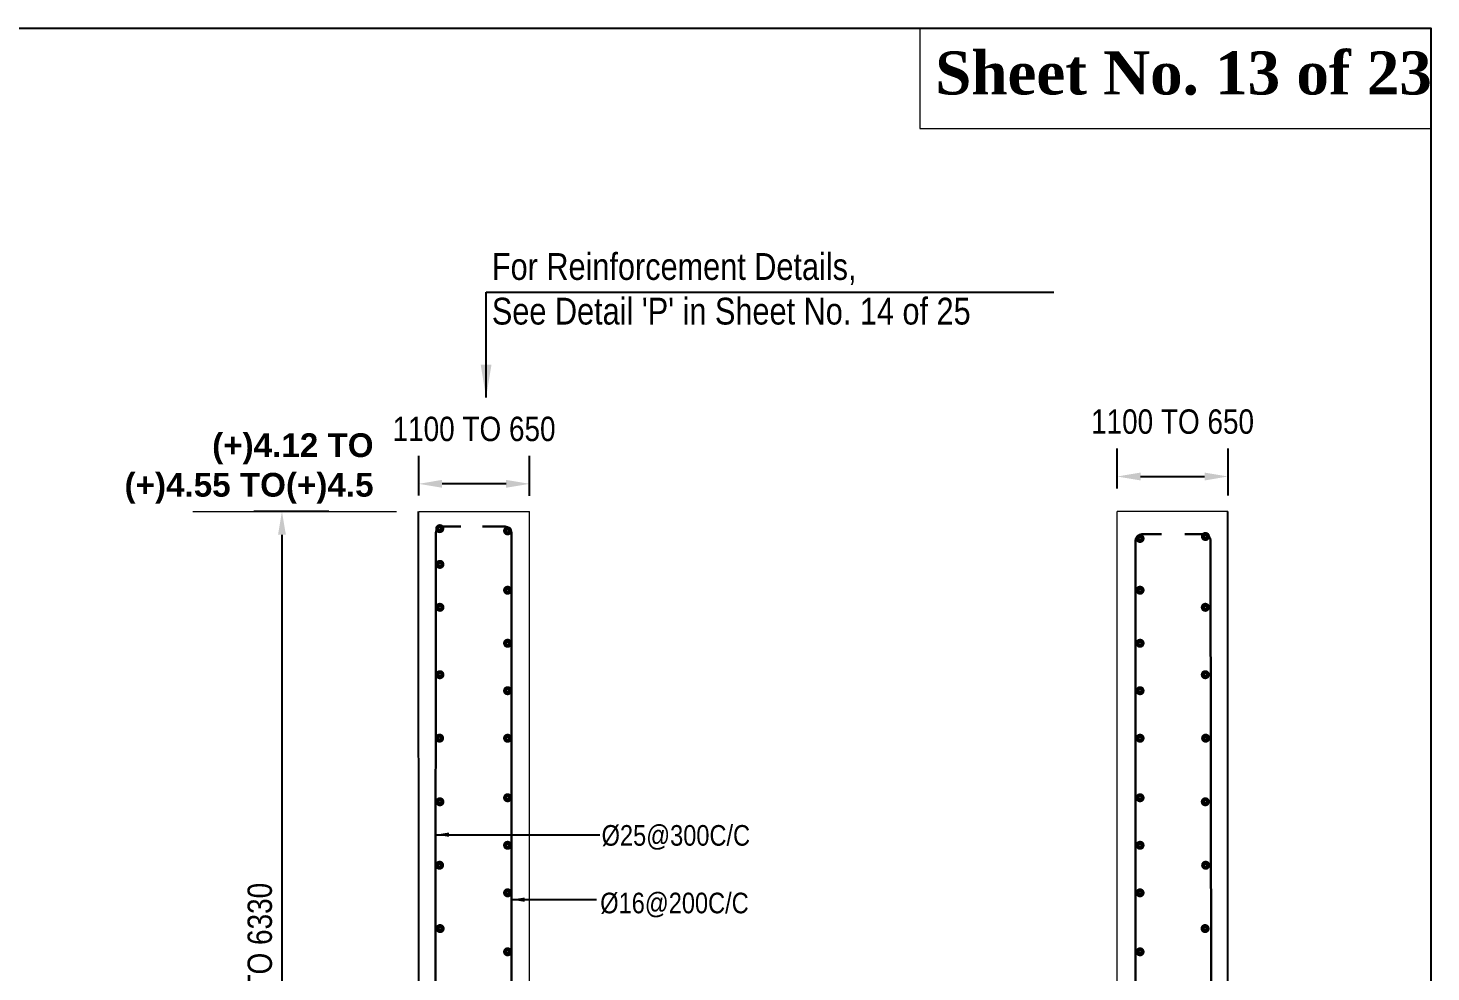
# Model space of a CAD drawing. Extents: x -119161 to 3778985, y -718511 to -30958.
# Drawn here: x 3129957 to 3144926, y -243295 to -233228 of the extents above; entities that cross this region are included whole.
import ezdxf

# ---------------------------------------------------------------- set-up
doc = ezdxf.new("R2010")
doc.units = 0
doc.header["$MEASUREMENT"] = 0
doc.layers.get('DEFPOINTS').update_dxf_attribs({"linetype": 'CONTINUOUS'})
doc.layers.add('Dim', color=7, linetype='CONTINUOUS', lineweight=9)
doc.layers.add('ROD', color=1, linetype='CONTINUOUS', lineweight=30)
for name, color, linetype in [('LINE', 7, 'CONTINUOUS'), ('TEXT', 10, 'CONTINUOUS'), ('TXT', 7, 'CONTINUOUS')]:
    doc.layers.add(name, color=color, linetype=linetype)
doc.styles.add('ARIAL', font='ARIALN.TTF')
doc.styles.get("Standard").update_dxf_attribs({"font": 'times.ttf', "height": 250})
doc.dimstyles.new('3', dxfattribs={"dimtxt": 225, "dimasz": 350, "dimexe": 100, "dimexo": 25, "dimgap": 9, "dimtad": 0, "dimdec": 0, "dimzin": 0, "dimdsep": 46, "dimtxsty": 'Standard', "dimcen": 0, "dimclrt": 256, "dimadec": 0, "dimazin": 0, "dimtfac": 1, "dimtdec": 0, "dimtofl": 0, "dimtmove": 2, "dimatfit": 3, "dimfxl": 1, "dimtolj": 1, "dimtzin": 0, "dimarcsym": 0})
doc.dimstyles.new('dim_250', dxfattribs={"dimtxt": 500, "dimasz": 500, "dimexe": 500, "dimexo": 100, "dimgap": 150, "dimtad": 1, "dimdec": 0, "dimzin": 0, "dimdsep": 46, "dimtxsty": 'ARIAL', "dimcen": 350, "dimclrd": 5, "dimclre": 5, "dimclrt": 7, "dimadec": 0, "dimazin": 0, "dimtfac": 1, "dimtdec": 0, "dimtmove": 0, "dimatfit": 3, "dimfxl": 500, "dimfxlon": 1, "dimtolj": 1, "dimtzin": 0, "dimarcsym": 0})
doc.dimstyles.new('dim_70', dxfattribs={"dimtxt": 140, "dimasz": 140, "dimexe": 70, "dimexo": 40, "dimgap": 50, "dimtad": 1, "dimdec": 0, "dimzin": 0, "dimdsep": 46, "dimtxsty": 'ARIAL', "dimcen": 0.09, "dimclrd": 5, "dimclre": 5, "dimclrt": 7, "dimadec": 0, "dimazin": 0, "dimtfac": 1, "dimtdec": 0, "dimtmove": 0, "dimatfit": 3, "dimfxl": 1, "dimtolj": 1, "dimtzin": 0, "dimarcsym": 0})

# ---------------------------------------------------------------- blocks, each defined once
blk = doc.blocks.new('*D1068')
at = {"layer": 'DEFPOINTS', "color": 0, "lineweight": -2, "ltscale": 50}
for p in [(3133584, -238383), (3132666, -249453), (3133053, -249453)]:
    blk.add_point(p, dxfattribs=at)
at = {"layer": 'Dim', "color": 5, "lineweight": -2, "ltscale": 50}
for p, q in [((3133166, -238383), (3132366, -238383)), ((3132666, -238633), (3132666, -249203)), ((3132953, -249453), (3132366, -249453))]:
    blk.add_line(p, q, dxfattribs=at)
for points in [[(3132624, -238633), (3132708, -238633), (3132666, -238383)], [(3132624, -249203), (3132708, -249203), (3132666, -249453)]]:
    blk.add_solid(points, dxfattribs=at)
at = {"layer": 'Dim', "color": 7, "ltscale": 50, "insert": (3132431, -243918), "char_height": 260, "attachment_point": 5, "rotation": 90, "style": 'ARIAL'}
blk.add_mtext('\\A1;5750 TO 6330 TO 6330', dxfattribs=at)
blk = doc.blocks.new('*D1074')
at = {"layer": 'DEFPOINTS', "color": 0, "lineweight": -2, "ltscale": 50}
for p in [(3142761, -238011), (3141578, -238240), (3142761, -238313)]:
    blk.add_point(p, dxfattribs=at)
at = {"layer": 'Dim', "color": 5, "lineweight": -2, "ltscale": 50}
for p, q in [((3141578, -238140), (3141578, -237711)), ((3142761, -238213), (3142761, -237711)), ((3141828, -238011), (3142511, -238011))]:
    blk.add_line(p, q, dxfattribs=at)
for points in [[(3141828, -237969), (3141828, -238053), (3141578, -238011)], [(3142511, -237969), (3142511, -238053), (3142761, -238011)]]:
    blk.add_solid(points, dxfattribs=at)
at = {"layer": 'Dim', "color": 7, "ltscale": 50, "insert": (3142169, -237427), "char_height": 260, "attachment_point": 5, "style": 'ARIAL'}
blk.add_mtext('\\A1;1100 TO 650', dxfattribs=at)
blk = doc.blocks.new('*D1075')
at = {"layer": 'DEFPOINTS', "color": 0, "lineweight": -2, "ltscale": 50}
for p in [(3134125, -238089), (3134125, -238312), (3135308, -238318)]:
    blk.add_point(p, dxfattribs=at)
at = {"layer": 'Dim', "color": 5, "lineweight": -2, "ltscale": 50}
for p, q in [((3134125, -238212), (3134125, -237789)), ((3135308, -238218), (3135308, -237789)), ((3135058, -238089), (3134375, -238089))]:
    blk.add_line(p, q, dxfattribs=at)
for points in [[(3134375, -238047), (3134375, -238131), (3134125, -238089)], [(3135058, -238047), (3135058, -238131), (3135308, -238089)]]:
    blk.add_solid(points, dxfattribs=at)
at = {"layer": 'Dim', "color": 7, "ltscale": 50, "insert": (3134716, -237505), "char_height": 260, "attachment_point": 5, "style": 'ARIAL'}
blk.add_mtext('\\A1;1100 TO 650', dxfattribs=at)

msp = doc.modelspace()

# ---------------------------------------------------------------- linework, layer by layer
at = {"layer": 'Dim', "ltscale": 50}
msp.add_line((3131714.2, -238383.4), (3133888.9, -238383.4), dxfattribs=at)
at = {"layer": 'LINE'}
for p, q in [((3134124.9, -250847.1), (3134124.7, -238383.4)), ((3142760.6, -250846.4), (3142760.5, -238383.4))]:
    msp.add_line(p, q, dxfattribs=at)
at = {"layer": 'LINE', "lineweight": 18}
for p, q in [((3134125, -238383.4), (3135307.9, -238383.4)), ((3134125, -238383.4), (3135307.9, -238383.4)), ((3135307.9, -249199.4), (3135307.9, -238383.4)), ((3142760.5, -238383.4), (3141577.6, -238383.4)), ((3141577.6, -249199.4), (3141577.6, -238383.4)), ((3142760.5, -238383.4), (3141577.6, -238383.4)), ((3142760.6, -238383.4), (3142760.6, -238383.4))]:
    msp.add_line(p, q, dxfattribs=at)
at = {"layer": 'LINE'}
msp.add_lwpolyline([(3144926.4, -272810.1), (3088951.9, -272810.1), (3088951.9, -233228.2), (3144926.4, -233228.2)], close=True, dxfattribs=at)
at = {"layer": 'LINE', "lineweight": 9}
msp.add_lwpolyline([(3144926.4, -233228.2), (3139472.2, -233228.2), (3139472.2, -234298.1), (3144926.4, -234298.1)], close=True, dxfattribs=at)
at = {"layer": 'ROD'}
for p, q in [((3134297.7, -250523.5), (3134308.2, -238611.6)), ((3134375.8, -238544), (3134575.5, -238544)), ((3135047.3, -238545.8), (3134806.9, -238545.8)), ((3135114.9, -250466.9), (3135114.9, -238613.4)), ((3141774.5, -250466.9), (3141774.5, -238694.3)), ((3141842.1, -238626.7), (3142051.6, -238626.7)), ((3142507.6, -238627.7), (3142299.5, -238627.7)), ((3142584.5, -249194.3), (3142575.2, -238695.2))]:
    msp.add_line(p, q, dxfattribs=at)
at = {"layer": 'ROD', "const_width": 51.9}
for points in [[(3134370.5, -238558.6, -1), (3134329.3, -238575.7, -1)], [(3135095, -238583.6, -1), (3135052.7, -238597.7, -1)], [(3142499.7, -238642.2, 1), (3142540.9, -238659.3, 1)], [(3141801.2, -238664.5, 1), (3141843.5, -238678.6, 1)], [(3134372.1, -238939.5, -1), (3134330.8, -238956.6, -1)], [(3135095, -239216.8, -1), (3135052.7, -239230.9, -1)], [(3141801.2, -239216.8, 1), (3141843.5, -239230.9, 1)], [(3134372.1, -239397.6, -1), (3134330.8, -239414.7, -1)], [(3142498.1, -239397.6, 1), (3142539.3, -239414.7, 1)], [(3135095, -239782.5, -1), (3135052.7, -239796.6, -1)], [(3141801.2, -239782.5, 1), (3141843.5, -239796.6, 1)], [(3134372.1, -240116.3, -1), (3134330.8, -240133.4, -1)], [(3142498.1, -240116.3, 1), (3142539.3, -240133.4, 1)], [(3135095, -240288.5, -1), (3135052.7, -240302.6, -1)], [(3141801.2, -240288.5, 1), (3141843.5, -240302.6, 1)], [(3134368.2, -240793.1, -1), (3134327, -240810.2, -1)], [(3135095, -240795.5, -1), (3135052.7, -240809.6, -1)], [(3141801.2, -240795.5, 1), (3141843.5, -240809.6, 1)], [(3142502, -240793.1, 1), (3142543.2, -240810.2, 1)], [(3134372.1, -241471.6, -1), (3134330.8, -241488.7, -1)], [(3135095, -241430.2, -1), (3135052.7, -241444.3, -1)], [(3141801.2, -241430.2, 1), (3141843.5, -241444.3, 1)], [(3142498.1, -241471.6, 1), (3142539.3, -241488.7, 1)], [(3135095, -241937.2, -1), (3135052.7, -241951.3, -1)], [(3141801.2, -241937.2, 1), (3141843.5, -241951.3, 1)], [(3134368.2, -242148.4, -1), (3134327, -242165.5, -1)], [(3142502, -242148.4, 1), (3142543.2, -242165.5, 1)], [(3135095, -242444.2, -1), (3135052.7, -242458.3, -1)], [(3141801.2, -242444.2, 1), (3141843.5, -242458.3, 1)], [(3134374.3, -242823.9, -1), (3134333.1, -242841, -1)], [(3142495.9, -242823.9, 1), (3142537.1, -242841, 1)], [(3135095, -243073.1, -1), (3135052.7, -243087.2, -1)], [(3141801.2, -243073.1, 1), (3141843.5, -243087.2, 1)]]:
    msp.add_lwpolyline(points, format="xyb", close=True, dxfattribs=at)
at = {"layer": 'ROD'}
for centre, start, end in [((3134375.8, -238611.6), 90, 179.94951), ((3135047.3, -238613.4), 0, 90), ((3141842.1, -238694.3), 90, 180), ((3142507.6, -238695.3), 0.05049, 90)]:
    msp.add_arc(centre, 67.6, start, end, dxfattribs=at)

# ---------------------------------------------------------------- texts
at = {"layer": 'LINE', "color": 7, "lineweight": 9, "insert": (3139636.6, -233476.8), "char_height": 459.332, "width": 16499.052, "attachment_point": 1}
msp.add_mtext('{\\fTimes New Roman|b1|i0|c0|p18;Sheet No. 13 of 23}', dxfattribs=at)
at = {"layer": 'TEXT', "color": 6, "insert": (3133643.3, -237926.1, 0), "char_height": 253.5, "width": 5485.687, "attachment_point": 6, "style": 'ARIAL'}
msp.add_mtext('{\\fArial|b1|i0|c0|p34; (+)4.12 TO\\P (+)4.55 TO(+)4.5}', dxfattribs=at)
at = {"layer": 'TXT', "color": 0, "attachment_point": 4, "style": 'ARIAL'}
for s, insert, char_height, width in [("For Reinforcement Details,\\PSee Detail 'P' in Sheet No. 14 of 25", (3134906, -236011.3), 285.61, 9060.059), ('%%C25@300C/C', (3136076.9, -241860.7), 219.7, 1477.67), ('%%C16@200C/C', (3136062.2, -242581.8), 219.7, 1477.67)]:
    msp.add_mtext(s, dxfattribs=dict(at, insert=insert, char_height=char_height, width=width))

# ---------------------------------------------------------------- dimensions: what is measured, and where the dimension line sits
at = {"layer": 'Dim', "ltscale": 50}
for base, p1, p2, angle, text, picture, middle in [((3134124.7, -238089), (3135307.9, -238318.2), (3134124.7, -238312.2), 180, '1100 TO 650', '*D1075', (3134716.3, -237504.5)), ((3132666, -249452.9), (3133584.1, -238383.4), (3133052.6, -249452.9), 90, '5750 TO 6330 TO 6330', '*D1068', (3132431.5, -243918.1))]:
    dim = msp.add_linear_dim(base=base, p1=p1, p2=p2, angle=angle, text=text, dimstyle='dim_250', override={"dimtxt": 260, "dimasz": 250, "dimexe": 300, "dimgap": 100, "dimtmove": 2}, dxfattribs=at)
    dim.commit()
    dim.dimension.update_dxf_attribs({"geometry": picture, "text_midpoint": middle})
dim = msp.add_linear_dim(base=(3142760.8, -238011.1), p1=(3141577.6, -238240.3), p2=(3142760.8, -238312.6), text='1100 TO 650', dimstyle='dim_250', override={"dimtxt": 260, "dimasz": 250, "dimexe": 300, "dimgap": 100, "dimtmove": 2}, dxfattribs=at)
dim.commit()
dim.dimension.update_dxf_attribs({"geometry": '*D1074', "text_midpoint": (3142169.2, -237426.6)})

# ---------------------------------------------------------------- leaders
for points in [[(3134307.7, -241831), (3136059.4, -241831)], [(3135114.9, -242524.1), (3136022.7, -242524.1)]]:
    msp.add_leader(points, dimstyle='dim_70', override={"dimasz": 140}, dxfattribs=at)
at = {"layer": 'LINE', "ltscale": 0.5}
msp.add_leader([(3134844.2, -237167.9), (3134844.2, -236043.2), (3140904.1, -236043.2)], dimstyle='3', override={"dimgap": 9, "dimtad": 0, "dimfxl": 700}, dxfattribs=at)

doc.saveas('drawing.dxf')
